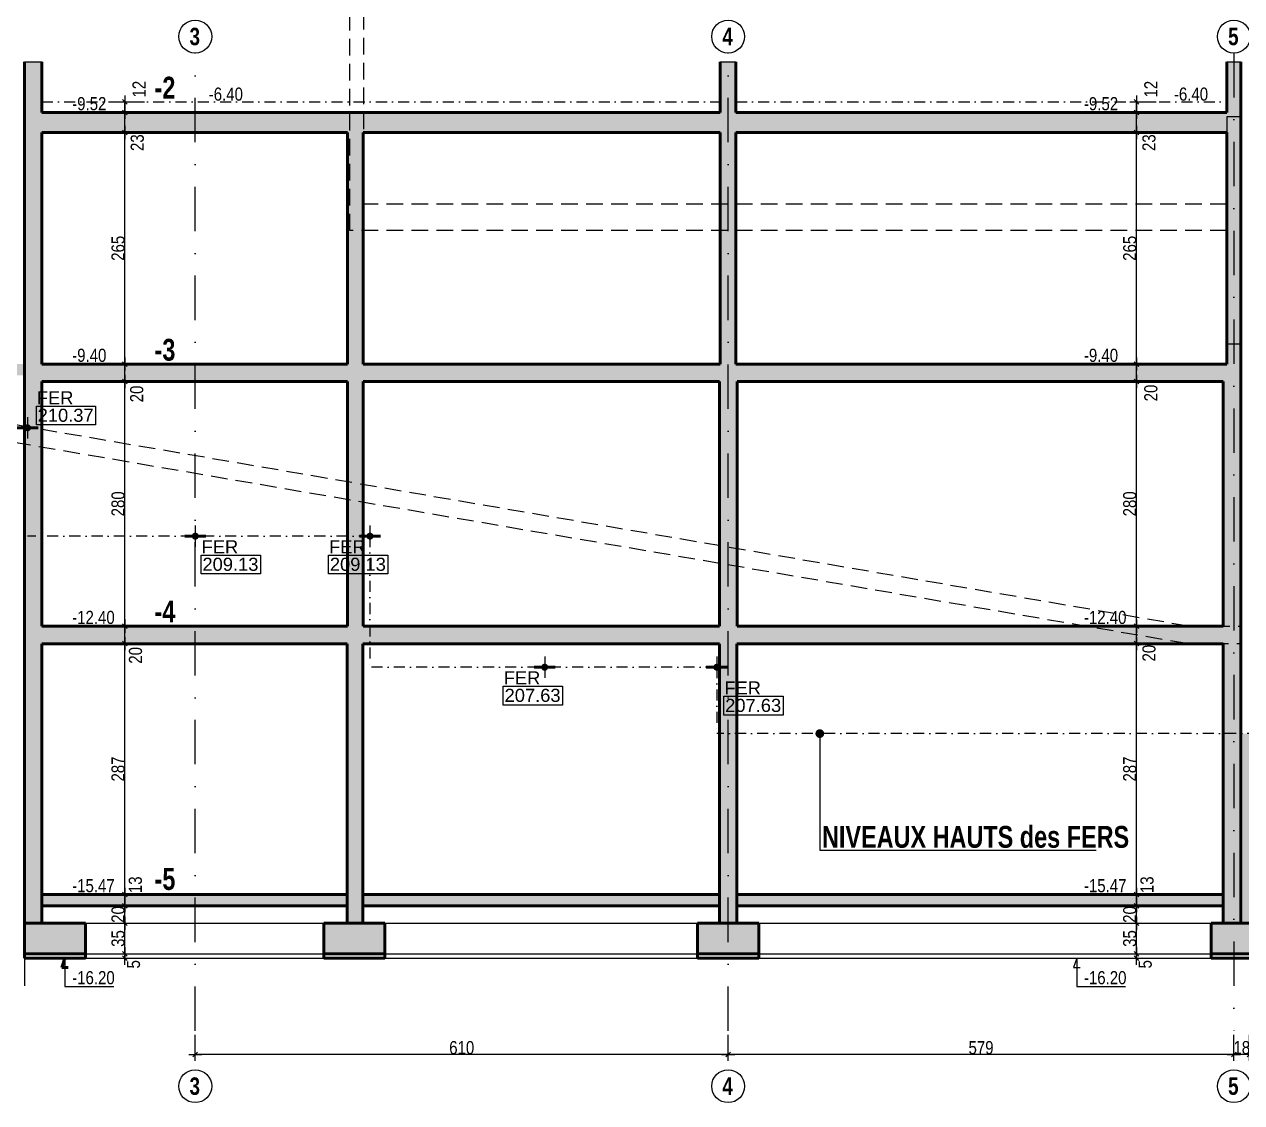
# Model space of a CAD drawing. Header units: millimetres. Extents: x -26249 to 60250, y -21218 to 23336.
# Drawn here: x 13808 to 15202, y 5961 to 7195 of the extents above; entities that cross this region are included whole.
import ezdxf

# ---------------------------------------------------------------- set-up
doc = ezdxf.new("R2010")
doc.units = ezdxf.units.MM
doc.linetypes.add('CACHEX2', pattern=[19.05, 12.7, -6.35])
doc.linetypes.add('TIRETPTX2', pattern=[50.8, 25.4, -12.7, 0, -12.7])
for name, color, linetype in [('01-coupe soussol', 253, 'Continuous'), ('01_cote_gen', 4, 'Continuous'), ('01_linteaux', 2, 'Continuous'), ('01_poch_BN', 9, 'Continuous'), ('01_texte', 230, 'Continuous'), ('AA_COTES', 2, 'Continuous')]:
    doc.layers.add(name, color=color, linetype=linetype)
doc.layers.add('01_murs_coup', color=5, linetype='Continuous', lineweight=60)
doc.styles.add('ARIAL NA', font='ARIALN.TTF')
doc.styles.add('impact', font='impact.ttf')
doc.styles.add('MATTE_TXT', font='arial.ttf')
doc.styles.add('STYLE2', font='ARIALN.TTF')
doc.dimstyles.new('JB50', dxfattribs={"dimscale": 0.1, "dimtxt": 150, "dimasz": 15, "dimexe": 0.1, "dimexo": 0.1, "dimgap": 0.09, "dimtad": 1, "dimdec": 1, "dimdsep": 46, "dimtxsty": 'STYLE2', "dimblk1": 'BOND_G', "dimblk2": 'BOND_D', "dimsah": 1, "dimcen": 1.5, "dimdle": 0.01, "dimse1": 1, "dimse2": 1, "dimclrd": 4, "dimclre": 2, "dimclrt": 6, "dimazin": 2, "dimtfac": 2.333333, "dimtdec": 1, "dimtix": 1, "dimtmove": 2, "dimatfit": 3, "dimldrblk": 'BOND_G', "dimfxl": 1, "dimtolj": 1, "dimtzin": 0, "dimarcsym": 0})

# ---------------------------------------------------------------- blocks, each defined once
blk = doc.blocks.new('BOND_G')
at = {"layer": 'AA_COTES', "color": 0}
for p, q in [((0, -5), (0, 15)), ((5, 0), (-5, 0)), ((1.77, 1.77), (-1.77, -1.77))]:
    blk.add_line(p, q, dxfattribs=at)
blk = doc.blocks.new('BOND_D')
at = {"layer": 'AA_COTES', "color": 0}
for p, q in [((5, 0), (-5, 0)), ((-1.77, -1.77), (1.77, 1.77)), ((0, 5), (0, -15))]:
    blk.add_line(p, q, dxfattribs=at)
blk = doc.blocks.new('*D2033')
at = {"layer": '01_cote_gen', "color": 4, "lineweight": -2, "transparency": 16777216}
blk.add_line((15209.6, 6016), (15194.5, 6016), dxfattribs=at)
at = {"layer": 'Defpoints', "color": 0, "transparency": 16777216}
for p in [(15193, 6108.3), (15211.1, 6107.8), (15193, 6016)]:
    blk.add_point(p, dxfattribs=at)
at = {"layer": '01_cote_gen', "color": 4, "lineweight": -2, "transparency": 16777216, "xscale": 1.5, "yscale": 1.5, "zscale": 1.5, "rotation": 180}
blk.add_blockref('BOND_D', (15193, 6016), dxfattribs=at)
at = {"layer": '01_cote_gen', "color": 4, "lineweight": -2, "transparency": 16777216, "xscale": 1.5, "yscale": 1.5, "zscale": 1.5}
blk.add_blockref('BOND_G', (15211.1, 6016), dxfattribs=at)
at = {"layer": '01_cote_gen', "color": 6, "transparency": 16777216, "insert": (15202.1, 6023.6), "char_height": 15, "attachment_point": 5, "style": 'STYLE2'}
blk.add_mtext('\\A1;18', dxfattribs=at)
blk = doc.blocks.new('*D2034')
at = {"layer": '01_cote_gen', "color": 4, "lineweight": -2, "transparency": 16777216}
blk.add_line((15191.5, 6016), (14615.6, 6016), dxfattribs=at)
at = {"layer": 'Defpoints', "color": 0, "transparency": 16777216}
for p in [(14614.1, 6104.2), (15193, 6108.3), (14614.1, 6016)]:
    blk.add_point(p, dxfattribs=at)
at = {"layer": '01_cote_gen', "color": 4, "lineweight": -2, "transparency": 16777216, "xscale": 1.5, "yscale": 1.5, "zscale": 1.5, "rotation": 180}
blk.add_blockref('BOND_D', (14614.1, 6016), dxfattribs=at)
at = {"layer": '01_cote_gen', "color": 4, "lineweight": -2, "transparency": 16777216, "xscale": 1.5, "yscale": 1.5, "zscale": 1.5}
blk.add_blockref('BOND_G', (15193, 6016), dxfattribs=at)
at = {"layer": '01_cote_gen', "color": 6, "transparency": 16777216, "insert": (14903.6, 6023.6), "char_height": 15, "attachment_point": 5, "style": 'STYLE2'}
blk.add_mtext('\\A1;579', dxfattribs=at)
blk = doc.blocks.new('*D2035')
at = {"layer": '01_cote_gen', "color": 4, "lineweight": -2, "transparency": 16777216}
blk.add_line((14612.6, 6016), (14005.6, 6016), dxfattribs=at)
at = {"layer": 'Defpoints', "color": 0, "transparency": 16777216}
for p in [(14004.1, 6104.2), (14614.1, 6104.2), (14004.1, 6016)]:
    blk.add_point(p, dxfattribs=at)
at = {"layer": '01_cote_gen', "color": 4, "lineweight": -2, "transparency": 16777216, "xscale": 1.5, "yscale": 1.5, "zscale": 1.5, "rotation": 180}
blk.add_blockref('BOND_D', (14004.1, 6016), dxfattribs=at)
at = {"layer": '01_cote_gen', "color": 4, "lineweight": -2, "transparency": 16777216, "xscale": 1.5, "yscale": 1.5, "zscale": 1.5}
blk.add_blockref('BOND_G', (14614.1, 6016), dxfattribs=at)
at = {"layer": '01_cote_gen', "color": 6, "transparency": 16777216, "insert": (14309.1, 6023.6), "char_height": 15, "attachment_point": 5, "style": 'STYLE2'}
blk.add_mtext('\\A1;610', dxfattribs=at)
blk = doc.blocks.new('*D2476')
at = {"layer": '01_cote_gen', "color": 4, "lineweight": -2, "transparency": 16777216}
blk.add_line((13923.3, 6200.6), (13923.3, 6484.6), dxfattribs=at)
at = {"layer": 'Defpoints', "color": 0, "transparency": 16777216}
for p in [(13923.3, 6486.1), (13996.4, 6486.1), (13973.8, 6199.1)]:
    blk.add_point(p, dxfattribs=at)
at = {"layer": '01_cote_gen', "color": 4, "lineweight": -2, "transparency": 16777216, "xscale": 1.5, "yscale": 1.5, "zscale": 1.5}
for name, p, rotation in [('BOND_D', (13923.3, 6486.1), 90), ('BOND_G', (13923.3, 6199.1), 270)]:
    blk.add_blockref(name, p, dxfattribs=dict(at, rotation=rotation))
at = {"layer": '01_cote_gen', "color": 6, "transparency": 16777216, "insert": (13915.7, 6342.6), "char_height": 15, "attachment_point": 5, "rotation": 90, "style": 'STYLE2'}
blk.add_mtext('\\A1;287', dxfattribs=at)
blk = doc.blocks.new('*D2477')
at = {"layer": '01_cote_gen', "color": 4, "lineweight": -2, "transparency": 16777216}
blk.add_line((13923.3, 6187.6), (13923.3, 6197.6), dxfattribs=at)
at = {"layer": 'Defpoints', "color": 0, "transparency": 16777216}
for p in [(13923.3, 6199.1), (13934.3, 6199.1), (13931.5, 6186.1)]:
    blk.add_point(p, dxfattribs=at)
at = {"layer": '01_cote_gen', "color": 4, "lineweight": -2, "transparency": 16777216, "xscale": 1.5, "yscale": 1.5, "zscale": 1.5}
for name, p, rotation in [('BOND_D', (13923.3, 6199.1), 90), ('BOND_G', (13923.3, 6186.1), 270)]:
    blk.add_blockref(name, p, dxfattribs=dict(at, rotation=rotation))
at = {"layer": '01_cote_gen', "color": 6, "transparency": 16777216, "insert": (13935.5, 6210.1), "char_height": 15, "attachment_point": 5, "rotation": 90, "style": 'STYLE2'}
blk.add_mtext('\\A1;13', dxfattribs=at)
blk = doc.blocks.new('*D2478')
at = {"layer": '01_cote_gen', "color": 4, "lineweight": -2, "transparency": 16777216}
blk.add_line((13923.3, 6167.6), (13923.3, 6184.6), dxfattribs=at)
at = {"layer": 'Defpoints', "color": 0, "transparency": 16777216}
for p in [(13923.3, 6186.1), (13932.8, 6186.1), (13932.8, 6166.1)]:
    blk.add_point(p, dxfattribs=at)
at = {"layer": '01_cote_gen', "color": 4, "lineweight": -2, "transparency": 16777216, "xscale": 1.5, "yscale": 1.5, "zscale": 1.5}
for name, p, rotation in [('BOND_D', (13923.3, 6186.1), 90), ('BOND_G', (13923.3, 6166.1), 270)]:
    blk.add_blockref(name, p, dxfattribs=dict(at, rotation=rotation))
at = {"layer": '01_cote_gen', "color": 6, "transparency": 16777216, "insert": (13915.7, 6176.1), "char_height": 15, "attachment_point": 5, "rotation": 90, "style": 'STYLE2'}
blk.add_mtext('\\A1;20', dxfattribs=at)
blk = doc.blocks.new('*D2479')
at = {"layer": '01_cote_gen', "color": 4, "lineweight": -2, "transparency": 16777216}
blk.add_line((13923.3, 6132.6), (13923.3, 6164.6), dxfattribs=at)
at = {"layer": 'Defpoints', "color": 0, "transparency": 16777216}
for p in [(13923.3, 6166.1), (13933.1, 6166.1), (13929.8, 6131.1)]:
    blk.add_point(p, dxfattribs=at)
at = {"layer": '01_cote_gen', "color": 4, "lineweight": -2, "transparency": 16777216, "xscale": 1.5, "yscale": 1.5, "zscale": 1.5}
for name, p, rotation in [('BOND_D', (13923.3, 6166.1), 90), ('BOND_G', (13923.3, 6131.1), 270)]:
    blk.add_blockref(name, p, dxfattribs=dict(at, rotation=rotation))
at = {"layer": '01_cote_gen', "color": 6, "transparency": 16777216, "insert": (13915.7, 6148.6), "char_height": 15, "attachment_point": 5, "rotation": 90, "style": 'STYLE2'}
blk.add_mtext('\\A1;35', dxfattribs=at)
blk = doc.blocks.new('*D2475')
at = {"layer": '01_cote_gen', "color": 4, "lineweight": -2, "transparency": 16777216}
blk.add_line((13923.3, 6127.6), (13923.3, 6129.6), dxfattribs=at)
at = {"layer": 'Defpoints', "color": 0, "transparency": 16777216}
for p in [(13923.3, 6131.1), (13930.8, 6131.1), (13931.4, 6126.1)]:
    blk.add_point(p, dxfattribs=at)
at = {"layer": '01_cote_gen', "color": 4, "lineweight": -2, "transparency": 16777216, "xscale": 1.5, "yscale": 1.5, "zscale": 1.5}
for name, p, rotation in [('BOND_D', (13923.3, 6131.1), 90), ('BOND_G', (13923.3, 6126.1), 270)]:
    blk.add_blockref(name, p, dxfattribs=dict(at, rotation=rotation))
at = {"layer": '01_cote_gen', "color": 6, "transparency": 16777216, "insert": (13933.4, 6119.1), "char_height": 15, "attachment_point": 5, "rotation": 90, "style": 'STYLE2'}
blk.add_mtext('\\A1;5', dxfattribs=at)
blk = doc.blocks.new('*D2480')
at = {"layer": '01_cote_gen', "color": 4, "lineweight": -2, "transparency": 16777216}
blk.add_line((13923.3, 6487.6), (13923.3, 6504.6), dxfattribs=at)
at = {"layer": 'Defpoints', "color": 0, "transparency": 16777216}
for p in [(13923.3, 6506.1), (13959, 6506.1), (13959, 6486.1)]:
    blk.add_point(p, dxfattribs=at)
at = {"layer": '01_cote_gen', "color": 4, "lineweight": -2, "transparency": 16777216, "xscale": 1.5, "yscale": 1.5, "zscale": 1.5}
for name, p, rotation in [('BOND_D', (13923.3, 6506.1), 90), ('BOND_G', (13923.3, 6486.1), 270)]:
    blk.add_blockref(name, p, dxfattribs=dict(at, rotation=rotation))
at = {"layer": '01_cote_gen', "color": 6, "transparency": 16777216, "insert": (13935.7, 6472.7), "char_height": 15, "attachment_point": 5, "rotation": 90, "style": 'STYLE2'}
blk.add_mtext('\\A1;20', dxfattribs=at)
blk = doc.blocks.new('*D2481')
at = {"layer": '01_cote_gen', "color": 4, "lineweight": -2, "transparency": 16777216}
blk.add_line((13923.3, 6507.6), (13923.3, 6784.6), dxfattribs=at)
at = {"layer": 'Defpoints', "color": 0, "transparency": 16777216}
for p in [(13923.3, 6786.1), (14003.4, 6786.1), (13983.6, 6506.1)]:
    blk.add_point(p, dxfattribs=at)
at = {"layer": '01_cote_gen', "color": 4, "lineweight": -2, "transparency": 16777216, "xscale": 1.5, "yscale": 1.5, "zscale": 1.5}
for name, p, rotation in [('BOND_D', (13923.3, 6786.1), 90), ('BOND_G', (13923.3, 6506.1), 270)]:
    blk.add_blockref(name, p, dxfattribs=dict(at, rotation=rotation))
at = {"layer": '01_cote_gen', "color": 6, "transparency": 16777216, "insert": (13915.7, 6646.1), "char_height": 15, "attachment_point": 5, "rotation": 90, "style": 'STYLE2'}
blk.add_mtext('\\A1;280', dxfattribs=at)
blk = doc.blocks.new('*D2482')
at = {"layer": '01_murs_coup', "color": 4, "lineweight": -2, "transparency": 16777216}
blk.add_line((13923.3, 6787.6), (13923.3, 6804.6), dxfattribs=at)
at = {"layer": 'Defpoints', "color": 0, "transparency": 16777216}
for p in [(13923.3, 6806.1), (14192.2, 6806.1), (14008.8, 6786.1)]:
    blk.add_point(p, dxfattribs=at)
at = {"layer": '01_murs_coup', "color": 4, "lineweight": -2, "transparency": 16777216, "xscale": 1.5, "yscale": 1.5, "zscale": 1.5}
for name, p, rotation in [('BOND_D', (13923.3, 6806.1), 90), ('BOND_G', (13923.3, 6786.1), 270)]:
    blk.add_blockref(name, p, dxfattribs=dict(at, rotation=rotation))
at = {"layer": '01_murs_coup', "color": 6, "transparency": 16777216, "insert": (13937.1, 6771.9), "char_height": 15, "attachment_point": 5, "rotation": 90, "style": 'STYLE2'}
blk.add_mtext('\\A1;20', dxfattribs=at)
blk = doc.blocks.new('*D2484')
at = {"layer": '01_cote_gen', "color": 4, "lineweight": -2, "transparency": 16777216}
blk.add_line((15081.6, 6200.6), (15081.6, 6484.6), dxfattribs=at)
at = {"layer": 'Defpoints', "color": 0, "transparency": 16777216}
for p in [(15081.6, 6486.1), (15154.6, 6486.1), (15132, 6199.1)]:
    blk.add_point(p, dxfattribs=at)
at = {"layer": '01_cote_gen', "color": 4, "lineweight": -2, "transparency": 16777216, "xscale": 1.5, "yscale": 1.5, "zscale": 1.5}
for name, p, rotation in [('BOND_D', (15081.6, 6486.1), 90), ('BOND_G', (15081.6, 6199.1), 270)]:
    blk.add_blockref(name, p, dxfattribs=dict(at, rotation=rotation))
at = {"layer": '01_cote_gen', "color": 6, "transparency": 16777216, "insert": (15073.9, 6342.6), "char_height": 15, "attachment_point": 5, "rotation": 90, "style": 'STYLE2'}
blk.add_mtext('\\A1;287', dxfattribs=at)
blk = doc.blocks.new('*D2485')
at = {"layer": '01_cote_gen', "color": 4, "lineweight": -2, "transparency": 16777216}
blk.add_line((15081.6, 6187.6), (15081.6, 6197.6), dxfattribs=at)
at = {"layer": 'Defpoints', "color": 0, "transparency": 16777216}
for p in [(15081.6, 6199.1), (15092.5, 6199.1), (15089.8, 6186.1)]:
    blk.add_point(p, dxfattribs=at)
at = {"layer": '01_cote_gen', "color": 4, "lineweight": -2, "transparency": 16777216, "xscale": 1.5, "yscale": 1.5, "zscale": 1.5}
for name, p, rotation in [('BOND_D', (15081.6, 6199.1), 90), ('BOND_G', (15081.6, 6186.1), 270)]:
    blk.add_blockref(name, p, dxfattribs=dict(at, rotation=rotation))
at = {"layer": '01_cote_gen', "color": 6, "transparency": 16777216, "insert": (15093.7, 6210.1), "char_height": 15, "attachment_point": 5, "rotation": 90, "style": 'STYLE2'}
blk.add_mtext('\\A1;13', dxfattribs=at)
blk = doc.blocks.new('*D2486')
at = {"layer": '01_cote_gen', "color": 4, "lineweight": -2, "transparency": 16777216}
blk.add_line((15081.6, 6167.6), (15081.6, 6184.6), dxfattribs=at)
at = {"layer": 'Defpoints', "color": 0, "transparency": 16777216}
for p in [(15081.6, 6186.1), (15091, 6186.1), (15091, 6166.1)]:
    blk.add_point(p, dxfattribs=at)
at = {"layer": '01_cote_gen', "color": 4, "lineweight": -2, "transparency": 16777216, "xscale": 1.5, "yscale": 1.5, "zscale": 1.5}
for name, p, rotation in [('BOND_D', (15081.6, 6186.1), 90), ('BOND_G', (15081.6, 6166.1), 270)]:
    blk.add_blockref(name, p, dxfattribs=dict(at, rotation=rotation))
at = {"layer": '01_cote_gen', "color": 6, "transparency": 16777216, "insert": (15073.9, 6176.1), "char_height": 15, "attachment_point": 5, "rotation": 90, "style": 'STYLE2'}
blk.add_mtext('\\A1;20', dxfattribs=at)
blk = doc.blocks.new('*D2487')
at = {"layer": '01_cote_gen', "color": 4, "lineweight": -2, "transparency": 16777216}
blk.add_line((15081.6, 6132.6), (15081.6, 6164.6), dxfattribs=at)
at = {"layer": 'Defpoints', "color": 0, "transparency": 16777216}
for p in [(15081.6, 6166.1), (15091.3, 6166.1), (15088, 6131.1)]:
    blk.add_point(p, dxfattribs=at)
at = {"layer": '01_cote_gen', "color": 4, "lineweight": -2, "transparency": 16777216, "xscale": 1.5, "yscale": 1.5, "zscale": 1.5}
for name, p, rotation in [('BOND_D', (15081.6, 6166.1), 90), ('BOND_G', (15081.6, 6131.1), 270)]:
    blk.add_blockref(name, p, dxfattribs=dict(at, rotation=rotation))
at = {"layer": '01_cote_gen', "color": 6, "transparency": 16777216, "insert": (15073.9, 6148.6), "char_height": 15, "attachment_point": 5, "rotation": 90, "style": 'STYLE2'}
blk.add_mtext('\\A1;35', dxfattribs=at)
blk = doc.blocks.new('*D2483')
at = {"layer": '01_cote_gen', "color": 4, "lineweight": -2, "transparency": 16777216}
blk.add_line((15081.6, 6127.6), (15081.6, 6129.6), dxfattribs=at)
at = {"layer": 'Defpoints', "color": 0, "transparency": 16777216}
for p in [(15081.6, 6131.1), (15089.1, 6131.1), (15089.7, 6126.1)]:
    blk.add_point(p, dxfattribs=at)
at = {"layer": '01_cote_gen', "color": 4, "lineweight": -2, "transparency": 16777216, "xscale": 1.5, "yscale": 1.5, "zscale": 1.5}
for name, p, rotation in [('BOND_D', (15081.6, 6131.1), 90), ('BOND_G', (15081.6, 6126.1), 270)]:
    blk.add_blockref(name, p, dxfattribs=dict(at, rotation=rotation))
at = {"layer": '01_cote_gen', "color": 6, "transparency": 16777216, "insert": (15091.6, 6119.1), "char_height": 15, "attachment_point": 5, "rotation": 90, "style": 'STYLE2'}
blk.add_mtext('\\A1;5', dxfattribs=at)
blk = doc.blocks.new('*D2488')
at = {"layer": '01_cote_gen', "color": 4, "lineweight": -2, "transparency": 16777216}
blk.add_line((15081.6, 6487.6), (15081.6, 6504.6), dxfattribs=at)
at = {"layer": 'Defpoints', "color": 0, "transparency": 16777216}
for p in [(15081.6, 6506.1), (15117.3, 6506.1), (15117.3, 6486.1)]:
    blk.add_point(p, dxfattribs=at)
at = {"layer": '01_cote_gen', "color": 4, "lineweight": -2, "transparency": 16777216, "xscale": 1.5, "yscale": 1.5, "zscale": 1.5}
for name, p, rotation in [('BOND_D', (15081.6, 6506.1), 90), ('BOND_G', (15081.6, 6486.1), 270)]:
    blk.add_blockref(name, p, dxfattribs=dict(at, rotation=rotation))
at = {"layer": '01_cote_gen', "color": 6, "transparency": 16777216, "insert": (15095.9, 6475.2), "char_height": 15, "attachment_point": 5, "rotation": 90, "style": 'STYLE2'}
blk.add_mtext('\\A1;20', dxfattribs=at)
blk = doc.blocks.new('*D2489')
at = {"layer": '01_cote_gen', "color": 4, "lineweight": -2, "transparency": 16777216}
blk.add_line((15081.6, 6507.6), (15081.6, 6784.6), dxfattribs=at)
at = {"layer": 'Defpoints', "color": 0, "transparency": 16777216}
for p in [(15081.6, 6786.1), (15161.6, 6786.1), (15141.9, 6506.1)]:
    blk.add_point(p, dxfattribs=at)
at = {"layer": '01_cote_gen', "color": 4, "lineweight": -2, "transparency": 16777216, "xscale": 1.5, "yscale": 1.5, "zscale": 1.5}
for name, p, rotation in [('BOND_D', (15081.6, 6786.1), 90), ('BOND_G', (15081.6, 6506.1), 270)]:
    blk.add_blockref(name, p, dxfattribs=dict(at, rotation=rotation))
at = {"layer": '01_cote_gen', "color": 6, "transparency": 16777216, "insert": (15073.9, 6646.1), "char_height": 15, "attachment_point": 5, "rotation": 90, "style": 'STYLE2'}
blk.add_mtext('\\A1;280', dxfattribs=at)
blk = doc.blocks.new('*D2490')
at = {"layer": '01_cote_gen', "color": 4, "lineweight": -2, "transparency": 16777216}
blk.add_line((15081.6, 6787.6), (15081.6, 6804.6), dxfattribs=at)
at = {"layer": 'Defpoints', "color": 0, "transparency": 16777216}
for p in [(15081.6, 6806.1), (15167.1, 6806.1), (15167.1, 6786.1)]:
    blk.add_point(p, dxfattribs=at)
at = {"layer": '01_cote_gen', "color": 4, "lineweight": -2, "transparency": 16777216, "xscale": 1.5, "yscale": 1.5, "zscale": 1.5}
for name, p, rotation in [('BOND_D', (15081.6, 6806.1), 90), ('BOND_G', (15081.6, 6786.1), 270)]:
    blk.add_blockref(name, p, dxfattribs=dict(at, rotation=rotation))
at = {"layer": '01_cote_gen', "color": 6, "transparency": 16777216, "insert": (15098.1, 6773), "char_height": 15, "attachment_point": 5, "rotation": 90, "style": 'STYLE2'}
blk.add_mtext('\\A1;20', dxfattribs=at)
blk = doc.blocks.new('*D2504')
at = {"layer": '01_cote_gen', "color": 4, "lineweight": -2, "transparency": 16777216}
blk.add_line((15081.6, 6807.6), (15081.6, 7069.6), dxfattribs=at)
at = {"layer": 'Defpoints', "color": 0, "transparency": 16777216}
for p in [(15081.6, 7071.1), (15135.1, 7071.1), (15125.2, 6806.1)]:
    blk.add_point(p, dxfattribs=at)
at = {"layer": '01_cote_gen', "color": 4, "lineweight": -2, "transparency": 16777216, "xscale": 1.5, "yscale": 1.5, "zscale": 1.5}
for name, p, rotation in [('BOND_D', (15081.6, 7071.1), 90), ('BOND_G', (15081.6, 6806.1), 270)]:
    blk.add_blockref(name, p, dxfattribs=dict(at, rotation=rotation))
at = {"layer": '01_cote_gen', "color": 6, "transparency": 16777216, "insert": (15073.9, 6938.6), "char_height": 15, "attachment_point": 5, "rotation": 90, "style": 'STYLE2'}
blk.add_mtext('\\A1;265', dxfattribs=at)
blk = doc.blocks.new('*D2505')
at = {"layer": '01_cote_gen', "color": 4, "lineweight": -2, "transparency": 16777216}
blk.add_line((15081.6, 7072.6), (15081.6, 7092.6), dxfattribs=at)
at = {"layer": 'Defpoints', "color": 0, "transparency": 16777216}
for p in [(15081.6, 7094.1), (15128.7, 7094.1), (15128.7, 7071.1)]:
    blk.add_point(p, dxfattribs=at)
at = {"layer": '01_cote_gen', "color": 4, "lineweight": -2, "transparency": 16777216, "xscale": 1.5, "yscale": 1.5, "zscale": 1.5}
for name, p, rotation in [('BOND_D', (15081.6, 7094.1), 90), ('BOND_G', (15081.6, 7071.1), 270)]:
    blk.add_blockref(name, p, dxfattribs=dict(at, rotation=rotation))
at = {"layer": '01_cote_gen', "color": 6, "transparency": 16777216, "insert": (15095.9, 7059.5), "char_height": 15, "attachment_point": 5, "rotation": 90, "style": 'STYLE2'}
blk.add_mtext('\\A1;23', dxfattribs=at)
blk = doc.blocks.new('*D2506')
at = {"layer": '01_cote_gen', "color": 4, "lineweight": -2, "transparency": 16777216}
blk.add_line((15081.6, 7095.6), (15081.6, 7104.6), dxfattribs=at)
at = {"layer": 'Defpoints', "color": 0, "transparency": 16777216}
for p in [(15081.6, 7106.1), (15123.1, 7106.1), (15123.1, 7094.1)]:
    blk.add_point(p, dxfattribs=at)
at = {"layer": '01_cote_gen', "color": 4, "lineweight": -2, "transparency": 16777216, "xscale": 1.5, "yscale": 1.5, "zscale": 1.5}
for name, p, rotation in [('BOND_D', (15081.6, 7106.1), 90), ('BOND_G', (15081.6, 7094.1), 270)]:
    blk.add_blockref(name, p, dxfattribs=dict(at, rotation=rotation))
at = {"layer": '01_cote_gen', "color": 6, "transparency": 16777216, "insert": (15098, 7120.7), "char_height": 15, "attachment_point": 5, "rotation": 90, "style": 'STYLE2'}
blk.add_mtext('\\A1;12', dxfattribs=at)
blk = doc.blocks.new('*D2507')
at = {"layer": '01_cote_gen', "color": 4, "lineweight": -2, "transparency": 16777216}
blk.add_line((13923.3, 6807.6), (13923.3, 7069.6), dxfattribs=at)
at = {"layer": 'Defpoints', "color": 0, "transparency": 16777216}
for p in [(13923.3, 7071.1), (13976.9, 7071.1), (13966.9, 6806.1)]:
    blk.add_point(p, dxfattribs=at)
at = {"layer": '01_cote_gen', "color": 4, "lineweight": -2, "transparency": 16777216, "xscale": 1.5, "yscale": 1.5, "zscale": 1.5}
for name, p, rotation in [('BOND_D', (13923.3, 7071.1), 90), ('BOND_G', (13923.3, 6806.1), 270)]:
    blk.add_blockref(name, p, dxfattribs=dict(at, rotation=rotation))
at = {"layer": '01_cote_gen', "color": 6, "transparency": 16777216, "insert": (13915.7, 6938.6), "char_height": 15, "attachment_point": 5, "rotation": 90, "style": 'STYLE2'}
blk.add_mtext('\\A1;265', dxfattribs=at)
blk = doc.blocks.new('*D2508')
at = {"layer": '01_cote_gen', "color": 4, "lineweight": -2, "transparency": 16777216}
blk.add_line((13923.3, 7072.6), (13923.3, 7092.6), dxfattribs=at)
at = {"layer": 'Defpoints', "color": 0, "transparency": 16777216}
for p in [(13923.3, 7094.1), (13970.5, 7094.1), (13970.5, 7071.1)]:
    blk.add_point(p, dxfattribs=at)
at = {"layer": '01_cote_gen', "color": 4, "lineweight": -2, "transparency": 16777216, "xscale": 1.5, "yscale": 1.5, "zscale": 1.5}
for name, p, rotation in [('BOND_D', (13923.3, 7094.1), 90), ('BOND_G', (13923.3, 7071.1), 270)]:
    blk.add_blockref(name, p, dxfattribs=dict(at, rotation=rotation))
at = {"layer": '01_cote_gen', "color": 6, "transparency": 16777216, "insert": (13937.7, 7059.5), "char_height": 15, "attachment_point": 5, "rotation": 90, "style": 'STYLE2'}
blk.add_mtext('\\A1;23', dxfattribs=at)
blk = doc.blocks.new('*D2509')
at = {"layer": '01_cote_gen', "color": 4, "lineweight": -2, "transparency": 16777216}
blk.add_line((13923.3, 7095.6), (13923.3, 7104.6), dxfattribs=at)
at = {"layer": 'Defpoints', "color": 0, "transparency": 16777216}
for p in [(13923.3, 7106.1), (13964.8, 7106.1), (13964.8, 7094.1)]:
    blk.add_point(p, dxfattribs=at)
at = {"layer": '01_cote_gen', "color": 4, "lineweight": -2, "transparency": 16777216, "xscale": 1.5, "yscale": 1.5, "zscale": 1.5}
for name, p, rotation in [('BOND_D', (13923.3, 7106.1), 90), ('BOND_G', (13923.3, 7094.1), 270)]:
    blk.add_blockref(name, p, dxfattribs=dict(at, rotation=rotation))
at = {"layer": '01_cote_gen', "color": 6, "transparency": 16777216, "insert": (13939.7, 7120.7), "char_height": 15, "attachment_point": 5, "rotation": 90, "style": 'STYLE2'}
blk.add_mtext('\\A1;12', dxfattribs=at)

msp = doc.modelspace()

# ---------------------------------------------------------------- hatches: boundary and pattern name
at = {"layer": '01-coupe soussol'}
h = msp.add_hatch(color=256, dxfattribs=at)
h.dxf.hatch_style = 1
h.paths.add_polyline_path([(13808.381, 6806.066), (13709.396, 6806.066), (13709.396, 6793.066), (13808.381, 6793.066)])
at = {"layer": '01_poch_BN'}
h = msp.add_hatch(color=256, dxfattribs=at)
h.dxf.hatch_style = 1
h.paths.add_polyline_path([(15200.978, 7152.092), (15184.978, 7152.092), (15184.978, 7094.066), (14622.978, 7094.066), (14622.978, 7152.092), (14604.978, 7152.092), (14604.978, 7094.066), (13828.381, 7094.066), (13828.381, 7152.092), (13808.381, 7152.092), (13808.381, 6166.066), (13828.381, 6166.066), (13828.381, 6486.066), (14178.055, 6486.066), (14178.055, 6166.066), (14196.055, 6166.066), (14196.055, 6486.066), (14204.055, 6486.066), (14204.055, 6506.066), (14196.381, 6506.066), (14196.381, 6609.122), (14178.381, 6609.122), (14178.381, 6506.066), (13828.381, 6506.066), (13828.381, 6786.066), (14178.381, 6786.066), (14178.381, 6609.122), (14196.381, 6609.122), (14196.381, 6786.066), (14604.381, 6786.066), (14604.381, 6506.066), (14204.055, 6506.066), (14204.055, 6486.066), (14604.055, 6486.066), (14604.055, 6383.122), (14624.055, 6383.122), (14624.055, 6486.066), (15180.978, 6486.066), (15180.978, 6383.122), (15200.978, 6383.122), (15200.978, 6506.066), (15200.978, 6806.066)])
h.paths.add_polyline_path([(14622.978, 7071.066), (15184.978, 7071.066), (15184.978, 6806.066), (14622.978, 6806.066)], flags=16)
h.paths.add_polyline_path([(14604.978, 7071.066), (14604.978, 6806.066), (14196.381, 6806.066), (14196.381, 7071.066)], flags=16)
h.paths.add_polyline_path([(14624.381, 6786.066), (15180.978, 6786.066), (15180.978, 6506.066), (14624.381, 6506.066)], flags=16)
h.paths.add_polyline_path([(14178.381, 7071.066), (14178.381, 6806.066), (13828.381, 6806.066), (13828.381, 7071.066)], flags=16)
h.paths.add_polyline_path([(14624.055, 6383.122), (14604.055, 6383.122), (14604.055, 6166.066), (14624.055, 6166.066)], flags=17)
h.paths.add_polyline_path([(15180.978, 6199.066), (14624.055, 6199.066), (14624.055, 6186.066), (15180.978, 6186.066)], flags=17)
h.paths.add_polyline_path([(14604.055, 6199.066), (14196.055, 6199.066), (14196.055, 6186.066), (14604.055, 6186.066)], flags=17)
h.paths.add_polyline_path([(14178.055, 6199.066), (13828.381, 6199.066), (13828.381, 6186.066), (14178.055, 6186.066)], flags=17)
h.paths.add_polyline_path([(14221.184, 6166.066), (14151.184, 6166.066), (14151.184, 6131.066), (14221.184, 6131.066)])
h.paths.add_polyline_path([(13878.38, 6166.066), (13808.381, 6166.066), (13808.381, 6131.066), (13878.38, 6131.066)])
h.paths.add_polyline_path([(14649.184, 6166.066), (14579.184, 6166.066), (14579.184, 6131.066), (14649.184, 6131.066)])
h.paths.add_polyline_path([(15236.978, 6166.066), (15166.978, 6166.066), (15166.978, 6131.066), (15236.978, 6131.066)])
h.paths.add_polyline_path([(15200.978, 6383.122), (15180.978, 6383.122), (15180.978, 6166.066), (15200.978, 6166.066)])
h.paths.add_polyline_path([(15222.978, 6383.122), (15202.978, 6383.122), (15202.978, 6166.066), (15222.978, 6166.066)])

# ---------------------------------------------------------------- linework, layer by layer
at = {"layer": '01_cote_gen', "color": 2, "const_width": 4}
for points in [[(13810.055, 6733.122, 1), (13814.055, 6733.122, 1)], [(14002.055, 6609.122, 1), (14006.055, 6609.122, 1)], [(14202.055, 6609.122, 1), (14206.055, 6609.122, 1)], [(14402.055, 6459.122, 1), (14406.055, 6459.122, 1)], [(14599.055, 6459.122, 1), (14603.055, 6459.122, 1)]]:
    msp.add_lwpolyline(points, format="xyb", close=True, dxfattribs=at)
at = {"layer": '01_linteaux', "linetype": 'CACHEX2', "ltscale": 1.5}
for p, q in [((14197.131, 6989.121), (14197.131, 7476.398)), ((14181.131, 6959.121), (14181.131, 7399.122)), ((15200.94, 7089.121), (15185.055, 7089.121)), ((15185.055, 7089.121), (15185.055, 6989.121)), ((15200.94, 6829.121), (15200.94, 7089.121)), ((15185.055, 6989.121), (14197.131, 6989.121)), ((15185.055, 6959.121), (14181.131, 6959.121)), ((15185.055, 6829.121), (15185.055, 6959.041)), ((15185.055, 6829.121), (15200.94, 6829.121)), ((15140.991, 6506.122), (13392.019, 6806.113)), ((15139.289, 6486.122), (13436.321, 6778.222)), ((15140.991, 6506.122), (15200.94, 6506.122)), ((15200.94, 6506.122), (15200.94, 6486.122)), ((15139.289, 6486.122), (15200.94, 6486.122))]:
    msp.add_line(p, q, dxfattribs=at)
at = {"layer": '01_linteaux', "linetype": 'TIRETPTX2', "ltscale": 2}
for p, q in [((14004.055, 6042.893), (14004.055, 7162.135)), ((14614.055, 6042.893), (14614.055, 7162.135)), ((15193.053, 7162.135), (15193.049, 6042.893))]:
    msp.add_line(p, q, dxfattribs=at)
at = {"layer": '01_linteaux', "linetype": 'TIRETPTX2', "ltscale": 0.5}
for p, q in [((13828.381, 7106.066), (14604.978, 7106.066)), ((14622.978, 7106.066), (15184.978, 7106.066))]:
    msp.add_line(p, q, dxfattribs=at)
at = {"layer": '01_linteaux'}
for p, q in [((13878.38, 6166.066), (14151.184, 6166.066)), ((14221.184, 6166.066), (14579.184, 6166.066)), ((14649.184, 6166.066), (15166.978, 6166.066)), ((13808.381, 6126.066), (13808.381, 6094.27)), ((13878.38, 6131.066), (14151.184, 6131.066)), ((13878.38, 6126.066), (14151.184, 6126.066)), ((14221.184, 6131.066), (14579.184, 6131.066)), ((14221.184, 6126.066), (14579.184, 6126.066)), ((14649.184, 6131.066), (15166.978, 6131.066)), ((14649.184, 6126.066), (15166.978, 6126.066))]:
    msp.add_line(p, q, dxfattribs=at)
at = {"layer": '01_linteaux', "color": 2, "linetype": 'TIRETPTX2', "ltscale": 2}
for points in [[(13812.055, 6745.215), (13812.055, 6721.028)], [(14004.055, 6621.215), (14004.055, 6597.028)], [(14204.055, 6621.215), (14204.055, 6597.028)], [(14404.055, 6471.215), (14404.055, 6447.028)], [(14601.055, 6471.215), (14601.055, 6447.028)]]:
    msp.add_lwpolyline(points, dxfattribs=at)
at = {"layer": '01_murs_coup'}
for p, q in [((13808.381, 7152.092), (13808.381, 6126.066)), ((13828.381, 7094.066), (13828.381, 7152.092)), ((14604.978, 7094.066), (14604.978, 7152.092)), ((14622.978, 7094.066), (14622.978, 7152.092)), ((15184.978, 7094.066), (15184.978, 7152.092)), ((15200.978, 6806.066), (15200.978, 7152.092)), ((13828.381, 7094.066), (14604.978, 7094.066)), ((14622.978, 7094.066), (15184.978, 7094.066)), ((13828.381, 7071.066), (14178.381, 7071.066)), ((13828.381, 6806.066), (13828.381, 7071.066)), ((14178.381, 6806.066), (14178.381, 7071.066)), ((14196.381, 6806.066), (14196.381, 7071.066)), ((14196.381, 7071.066), (14604.978, 7071.066)), ((14604.978, 6806.066), (14604.978, 7071.066)), ((14622.978, 6806.066), (14622.978, 7071.066)), ((14622.978, 7071.066), (15184.978, 7071.066)), ((15184.978, 6806.066), (15184.978, 7071.066)), ((13828.381, 6806.066), (14178.381, 6806.066)), ((14196.381, 6806.066), (14604.978, 6806.066)), ((14622.978, 6806.066), (15184.978, 6806.066)), ((15200.978, 6506.066), (15200.978, 6806.066)), ((13828.381, 6786.066), (14178.381, 6786.066)), ((13828.381, 6506.066), (13828.381, 6786.066)), ((14178.381, 6506.066), (14178.381, 6786.066)), ((14196.381, 6786.066), (14604.381, 6786.066)), ((14196.381, 6506.066), (14196.381, 6786.066)), ((14604.381, 6506.066), (14604.381, 6786.066)), ((14624.381, 6786.066), (15180.978, 6786.066)), ((14624.381, 6506.066), (14624.381, 6786.066)), ((15180.978, 6506.066), (15180.978, 6786.066)), ((13828.381, 6506.066), (14178.381, 6506.066)), ((14196.381, 6506.066), (14604.381, 6506.066)), ((14624.381, 6506.066), (15180.978, 6506.066)), ((15200.978, 6506.066), (15200.978, 6166.066)), ((13828.381, 6486.066), (14178.055, 6486.066)), ((13828.381, 6166.066), (13828.381, 6486.066)), ((14178.055, 6486.066), (14178.055, 6166.066)), ((14196.055, 6486.066), (14604.055, 6486.066)), ((14196.055, 6486.066), (14196.055, 6166.066)), ((14604.055, 6486.066), (14604.055, 6166.066)), ((14624.055, 6486.066), (15180.978, 6486.066)), ((14624.055, 6486.066), (14624.055, 6166.066)), ((15180.978, 6486.066), (15180.978, 6166.066)), ((13828.381, 6199.066), (14178.055, 6199.066)), ((14196.055, 6199.066), (14604.055, 6199.066)), ((14624.055, 6199.066), (15180.978, 6199.066)), ((13828.381, 6186.066), (14178.055, 6186.066)), ((14196.055, 6186.066), (14604.055, 6186.066)), ((14624.055, 6186.066), (15180.978, 6186.066)), ((13878.38, 6166.066), (13808.381, 6166.066)), ((13878.38, 6166.066), (13878.38, 6126.066)), ((14151.184, 6166.066), (14221.184, 6166.066)), ((14151.184, 6166.066), (14151.184, 6126.066)), ((14221.184, 6166.066), (14221.184, 6126.066)), ((14579.184, 6166.066), (14649.184, 6166.066)), ((14579.184, 6166.066), (14579.184, 6126.066)), ((14649.184, 6166.066), (14649.184, 6126.066)), ((15166.978, 6166.066), (15236.978, 6166.066)), ((15166.978, 6166.066), (15166.978, 6126.066)), ((13878.38, 6131.066), (13808.381, 6131.066)), ((13878.38, 6126.066), (13808.381, 6126.066)), ((13854.851, 6126.066), (13851.25, 6115.356)), ((14151.184, 6131.066), (14221.184, 6131.066)), ((14151.184, 6126.066), (14221.184, 6126.066)), ((14579.184, 6131.066), (14649.184, 6131.066)), ((14579.184, 6126.066), (14649.184, 6126.066)), ((15166.978, 6131.066), (15236.978, 6131.066)), ((15166.978, 6126.066), (15236.978, 6126.066)), ((13851.25, 6115.356), (13858.66, 6115.356))]:
    msp.add_line(p, q, dxfattribs=at)
at = {"layer": '01_murs_coup', "color": 2}
for p, q in [((13799.961, 6733.122), (13824.148, 6733.122)), ((13991.961, 6609.122), (14016.148, 6609.122)), ((14191.961, 6609.122), (14216.148, 6609.122)), ((14391.961, 6459.122), (14416.148, 6459.122)), ((14588.961, 6459.122), (14613.148, 6459.122))]:
    msp.add_line(p, q, dxfattribs=at)
at = {"layer": '01_poch_BN'}
for p, q in [((13808.381, 7152.092), (13828.381, 7152.092)), ((14604.978, 7152.092), (14622.978, 7152.092)), ((15184.978, 7152.092), (15200.978, 7152.092))]:
    msp.add_line(p, q, dxfattribs=at)
at = {"layer": '01_poch_BN', "color": 5, "linetype": 'TIRETPTX2', "ltscale": 0.5}
for p, q in [((14204.055, 6609.122), (13812.055, 6609.122)), ((14204.055, 6609.122), (14204.055, 6459.122)), ((14601.055, 6459.122), (14204.055, 6459.122)), ((14601.055, 6459.122), (14601.055, 6383.122)), ((15629.055, 6383.122), (14601.055, 6383.122))]:
    msp.add_line(p, q, dxfattribs=at)
at = {"layer": '01_texte'}
for p, q in [((14719.018, 6383.468), (14719.018, 6249.748)), ((14719.018, 6249.748), (15035.417, 6249.748, -517158665.099)), ((13854.851, 6126.066), (13854.851, 6093.703)), ((15013.1, 6126.066), (15009.499, 6115.356)), ((15013.1, 6126.066), (15013.1, 6093.703)), ((15009.499, 6115.356), (15016.909, 6115.356)), ((13854.851, 6093.703), (13910.88, 6093.703)), ((15013.1, 6093.703), (15069.129, 6093.703))]:
    msp.add_line(p, q, dxfattribs=at)
for points in [[(13822.207, 6758.029), (13889.984, 6758.029), (13889.984, 6736.426), (13822.207, 6736.426)], [(14010.836, 6587.473), (14078.613, 6587.473), (14078.613, 6565.87), (14010.836, 6565.87)], [(14156.716, 6587.473), (14224.493, 6587.473), (14224.493, 6565.87), (14156.716, 6565.87)], [(14356.716, 6437.473), (14424.493, 6437.473), (14424.493, 6415.87), (14356.716, 6415.87)], [(14609.259, 6425.939), (14677.036, 6425.939), (14677.036, 6404.336), (14609.259, 6404.336)]]:
    msp.add_lwpolyline(points, close=True, dxfattribs=at)
at = {"layer": '01_texte', "const_width": 5}
msp.add_lwpolyline([(14716.518, 6383.122, 1), (14721.518, 6383.122, 1)], format="xyb", close=True, dxfattribs=at)
at = {"layer": '01_texte'}
for centre in [(14004.056, 7180.941), (14614.056, 7180.941), (15193.055, 7180.941), (14004.052, 5979.538), (14614.052, 5979.538), (15193.051, 5979.538)]:
    msp.add_circle(centre, 18.806, dxfattribs=at)

# ---------------------------------------------------------------- texts
for s, height, style, p in [('-2', 25, 'impact', (13957.472, 7110.002)), ('-6.40', 15, 'ARIAL NA', (14019.461, 7107.576)), ('-6.40', 15, 'ARIAL NA', (15124.403, 7107.576)), ('-9.52', 15, 'ARIAL NA', (13863.129, 7096.626)), ('-9.52', 15, 'ARIAL NA', (15021.378, 7096.626)), ('-3', 25, 'impact', (13957.472, 6810.002)), ('-9.40', 15, 'ARIAL NA', (13863.129, 6808.626)), ('-9.40', 15, 'ARIAL NA', (15021.378, 6808.626)), ('FER', 15, 'MATTE_TXT', (13822.687, 6759.992)), ('210.37', 15, 'MATTE_TXT', (13823.646, 6740.002)), ('FER', 15, 'MATTE_TXT', (14011.315, 6589.436)), ('FER', 15, 'MATTE_TXT', (14157.195, 6589.436)), ('209.13', 15, 'MATTE_TXT', (14012.274, 6569.447)), ('209.13', 15, 'MATTE_TXT', (14158.154, 6569.447)), ('-12.40', 15, 'ARIAL NA', (13863.129, 6508.626)), ('-4', 25, 'impact', (13957.472, 6510.48)), ('-12.40', 15, 'ARIAL NA', (15021.378, 6508.626)), ('FER', 15, 'MATTE_TXT', (14357.195, 6439.436)), ('FER', 15, 'MATTE_TXT', (14609.738, 6427.902)), ('207.63', 15, 'MATTE_TXT', (14358.154, 6419.447)), ('207.63', 15, 'MATTE_TXT', (14610.697, 6407.913)), ('NIVEAUX HAUTS des FERS', 25, 'impact', (14721.563, 6252.465, -517158665.099)), ('-15.47', 15, 'ARIAL NA', (13863.129, 6201.626)), ('-5', 25, 'impact', (13957.472, 6204.193)), ('-15.47', 15, 'ARIAL NA', (15021.378, 6201.626)), ('-16.20', 15, 'ARIAL NA', (13863.129, 6096.263)), ('-16.20', 15, 'ARIAL NA', (15021.378, 6096.263))]:
    msp.add_text(s, height=height, dxfattribs=dict(at, style=style)).set_placement(p)
at = {"layer": '01_texte', "char_height": 20, "attachment_point": 1, "line_spacing_factor": 0.895453, "style": 'impact'}
for s, insert in [('3', (13997.487, 7191.048)), ('4', (14607.487, 7191.048)), ('5', (15186.486, 7191.048)), ('3', (13997.483, 5989.645)), ('4', (14607.483, 5989.645)), ('5', (15186.482, 5989.645))]:
    msp.add_mtext(s, dxfattribs=dict(at, insert=insert))

# ---------------------------------------------------------------- dimensions: what is measured, and where the dimension line sits
at = {"layer": '01_cote_gen'}
for base, p1, p2, picture, middle in [((13923.319, 7106.066), (13964.813, 7094.066), (13964.813, 7106.066), '*D2509', (13939.707, 7120.716)), ((15081.568, 7106.066), (15123.063, 7094.066), (15123.063, 7106.066), '*D2506', (15097.956, 7120.716)), ((13923.319, 7094.066), (13970.49, 7071.066), (13970.49, 7094.066), '*D2508', (13937.685, 7059.51)), ((15081.568, 7094.066), (15128.739, 7071.066), (15128.739, 7094.066), '*D2505', (15095.934, 7059.51)), ((15081.568, 6806.066), (15167.094, 6786.066), (15167.094, 6806.066), '*D2490', (15098.12, 6772.962)), ((13923.319, 6506.066), (13959.023, 6486.066), (13959.023, 6506.066), '*D2480', (13935.725, 6472.729)), ((15081.568, 6506.066), (15117.273, 6486.066), (15117.273, 6506.066), '*D2488', (15095.918, 6475.162)), ((13923.319, 6199.066), (13931.539, 6186.066), (13934.288, 6199.066), '*D2477', (13935.475, 6210.137)), ((15081.568, 6199.066), (15089.788, 6186.066), (15092.537, 6199.066), '*D2485', (15093.724, 6210.137)), ((13923.319, 6131.066), (13931.43, 6126.066), (13930.819, 6131.066), '*D2475', (13933.356, 6119.068)), ((15081.568, 6131.066), (15089.679, 6126.066), (15089.068, 6131.066), '*D2483', (15091.605, 6119.068))]:
    dim = msp.add_linear_dim(base=base, p1=p1, p2=p2, angle=90, dimstyle='JB50', dxfattribs=at)
    dim.commit()
    dim.dimension.update_dxf_attribs({"geometry": picture, "text_midpoint": middle, "dimtype": 160})
for base, p1, p2, picture, middle in [((13923.319, 7071.066), (13966.942, 6806.066), (13976.875, 7071.066), '*D2507', (13915.651, 6938.566)), ((15081.568, 7071.066), (15125.191, 6806.066), (15135.124, 7071.066), '*D2504', (15073.9, 6938.566)), ((13923.319, 6786.066), (13983.622, 6506.066), (14003.361, 6786.066), '*D2481', (13915.651, 6646.066)), ((15081.568, 6786.066), (15141.871, 6506.066), (15161.61, 6786.066), '*D2489', (15073.9, 6646.066)), ((13923.319, 6486.066), (13973.757, 6199.066), (13996.388, 6486.066), '*D2476', (13915.651, 6342.566)), ((15081.568, 6486.066), (15132.006, 6199.066), (15154.637, 6486.066), '*D2484', (15073.9, 6342.566)), ((13923.319, 6186.066), (13932.764, 6166.066), (13932.764, 6186.066), '*D2478', (13915.651, 6176.066)), ((15081.568, 6186.066), (15091.013, 6166.066), (15091.013, 6186.066), '*D2486', (15073.9, 6176.066)), ((13923.319, 6166.066), (13929.763, 6131.066), (13933.098, 6166.066), '*D2479', (13915.651, 6148.566)), ((15081.568, 6166.066), (15088.012, 6131.066), (15091.347, 6166.066), '*D2487', (15073.9, 6148.566))]:
    dim = msp.add_linear_dim(base=base, p1=p1, p2=p2, angle=90, dimstyle='JB50', dxfattribs=at)
    dim.commit()
    dim.dimension.update_dxf_attribs({"geometry": picture, "text_midpoint": middle})
for base, p1, p2, picture, middle in [((14004.055, 6015.954), (14614.055, 6104.237), (14004.055, 6104.237), '*D2035', (14309.055, 6023.621)), ((14614.055, 6015.954), (15193.048, 6108.267), (14614.055, 6104.237), '*D2034', (14903.551, 6023.621)), ((15193.048, 6015.954), (15211.055, 6107.784), (15193.048, 6108.267), '*D2033', (15202.051, 6023.621))]:
    dim = msp.add_linear_dim(base=base, p1=p1, p2=p2, dimstyle='JB50', dxfattribs=at)
    dim.commit()
    dim.dimension.update_dxf_attribs({"geometry": picture, "text_midpoint": middle})
at = {"layer": '01_murs_coup'}
dim = msp.add_linear_dim(base=(13923.319, 6806.066), p1=(14008.844, 6786.066), p2=(14192.248, 6806.066), angle=90, dimstyle='JB50', dxfattribs=at)
dim.commit()
dim.dimension.update_dxf_attribs({"geometry": '*D2482', "text_midpoint": (13937.139, 6771.869), "dimtype": 160})

doc.saveas('drawing.dxf')
